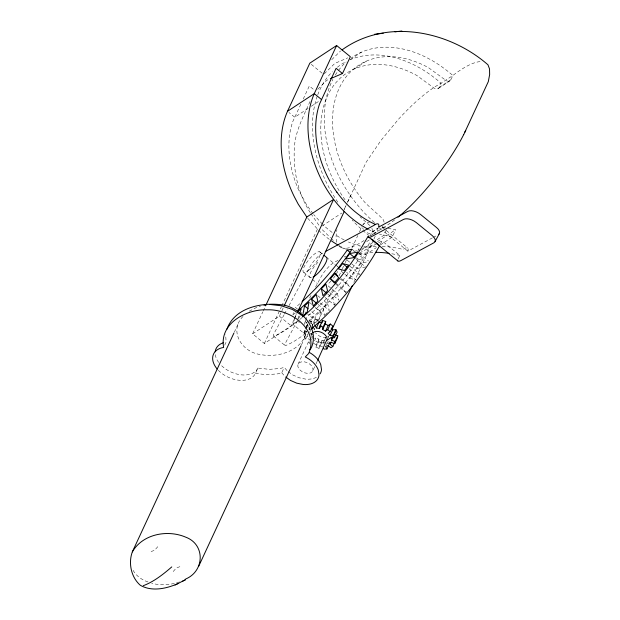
<?xml version="1.0" encoding="UTF-8"?>
<svg xmlns="http://www.w3.org/2000/svg" width="620" height="620" viewBox="0 0 620 620"><rect width="100%" height="100%" fill="white"/><g stroke="black" fill="none" stroke-linecap="round" stroke-linejoin="round"><path stroke-width="0.46" stroke-dasharray="3.1 2.33" d="M314.286 324.795L316.037 315.301L320.524 311.449L315.495 307.334M318.99 319.75L320.524 311.449M310.395 340.651L308.938 338.931L305.683 339.086L304.466 336.675L307.729 336.521L307.319 334.149L303.823 332.948L306.102 326.771M306.567 326.608L306.846 325.167L310.341 326.368L308.853 329.584M324.454 340.69L322.09 340.326L321.625 342.721L319.021 348.339L315.867 347.254L316.332 344.86L318.944 339.241L316.006 337.629L314.572 338.613M312.79 370.799L313.046 369.442A8.068 5.2 24.9 0 0 304.753 361.902A8.068 5.2 24.9 0 0 297.887 366.606A8.068 5.2 24.9 0 0 307.381 373.325L309.225 373.24A8.068 5.2 24.9 0 0 312.79 370.799L315.603 364.731M315.867 347.254L318.478 341.635L318.944 339.241M319.021 348.339L319.486 345.945L322.09 340.326M377.417 231.554L377.681 230.198A8.068 5.2 24.9 0 0 376.666 227.199M157.798 546.693L154.643 550.25L149.498 552.164M243.024 316.417C228.385 331.072 242.126 352.106 259.966 354.462C277.938 358.166 302.242 350.99 306.846 331.173M173.189 571.547L176.344 567.99L181.49 566.076M306.606 331.94L304.412 333.715L292.911 324.306L294.942 318.176M295.228 317.3L296.964 312.038M297.902 318.928L299.111 315.262M304.412 333.715L306.443 327.577M306.729 326.701L308.179 322.322M309.101 329.251L309.706 327.422M310.915 323.756L312.728 318.254L307.698 314.138M292.95 314.262L293.578 312.558M304.133 324.516L305.397 321.113M305.714 320.269L306.97 316.867A93.721 26.505 -50.7 0 0 358.709 259.486L363.522 258.641L358.492 254.526M370.047 236.328L372.171 231.663A5.076 3.604 56.6 0 0 371.519 227.556M300.824 104.23L292.81 121.505A93.597 66.518 56.6 0 0 298.584 189.875L306.536 204.716L313.147 213.846M303.25 99.014L309.303 85.971L314.332 90.078M310.015 101.548C303.064 117.118 294.43 132.897 294.252 150.342C293.338 172.205 298.468 194.478 310.419 212.916M224.703 345.146L226.129 342.077L225.657 334.591M234.313 332.188L238.785 322.563M293.996 319.688L291.16 325.802L264.36 343.464L252.596 333.839L262.795 311.883M263.198 311.007L265.647 305.738M264.36 343.464L281.379 306.799M281.79 305.923L317.448 229.113M252.596 333.839L279.395 316.177L283.472 307.396M218.333 370.303A23.056 14.849 24.9 0 0 239.359 380.269A23.056 14.849 24.9 0 0 255.409 373.426L257.897 368.063L269.251 369.357L280.232 368.489L284.262 367.373L287.455 371.093M344.294 209.211L346.999 203.376M347.386 202.538L350.874 195.036M343.248 211.56L346.092 205.429M347.719 201.926L366.195 162.122L380.905 140.515L398.203 119.567A84.111 23.793 -50.7 0 1 441.122 83.219L452.856 75.501A84.111 23.793 -50.7 0 1 480.709 61.613M294.399 318.812L296.833 313.581M255.409 373.426L266.755 374.72L277.745 373.852L281.774 372.736L284.262 367.373M303.823 332.948L306.055 328.127M306.9 326.337L308.016 323.927M309.954 322.601L310.705 320.997L313.495 323.237L316.022 322.478L314.673 319.796L317.611 319.656L318.626 321.664L309.31 313.945M304.466 336.675L307.078 331.057M301.467 344.86L305.118 336.978M309.326 329.383L310.07 327.771M309.178 330.135L309.923 328.53L306.427 327.329M305.683 339.086L308.295 333.467M314.673 319.796L312.069 325.415L312.736 326.756M312.007 326.446L313.495 323.237M309.589 332.506L310.333 330.902L309.923 328.53M316.495 322.067L317.611 319.656M310.806 334.916L311.55 333.312L312.519 334.459M298.034 364.265L309.303 339.993M311.31 335.66L312.116 333.924A8.068 5.2 24.9 0 0 312.116 336.769M313.976 329.918L314.728 328.313A8.068 5.2 24.9 0 0 314.72 331.15M317.975 321.307L333.824 287.169M339.101 275.792L341.946 269.669M342.349 268.793L343.573 266.166M345.193 262.663L346.417 260.036M352.106 247.783L357.794 235.53M359.414 232.027L361.855 226.781M311.62 339.621L313.108 336.412M314.51 340.837L316.006 337.629M357.647 251.449L360.228 245.884L355.291 244.59A78.213 55.591 56.6 0 1 348.44 241.986M322.997 342.914L325.601 337.296L324.074 337.373A8.068 5.2 24.9 0 1 315.479 332.669M368.156 245.629L370.365 240.854M325.919 337.28L323.307 342.899L321.462 342.984A8.068 5.2 24.9 0 1 314.084 339.721M323.756 344.022L324.872 341.62M358.577 253.541L365.366 254.859L368.853 247.341L374.372 243.706M316.006 363.863L317.215 361.259M327.988 338.047L328.755 336.335M353.857 282.325L373.527 239.878M373.899 239.08L375.371 235.902M326.322 344.689L328.181 340.675L329.53 343.348L328.786 344.953M381.796 228.586L383.346 225.238M384.051 222.231A5.076 3.604 56.6 0 0 381.602 217.806L365.63 203.267A100.192 71.207 56.6 0 1 339.233 88.18A100.192 71.207 56.6 0 1 428.552 67.712L445.517 80.12A5.076 3.604 56.6 0 0 450.67 80.112L452.856 75.501A110.438 78.492 56.6 0 0 351.416 57.784M328.468 344.728L330.336 340.713M386.283 229.811L383.703 235.375L373.604 242.033M380.339 244.985L392.166 237.197L395.653 229.679L387.027 228.222M380.447 244.055L382.044 240.878L399.854 255.44L397.451 260.206M284.045 314.859L274.048 333.444A5.433 1.534 -50.7 0 0 274.629 335.97L279.589 333.622A95.759 27.078 -50.7 0 0 299.235 319.897M284.502 314.014L287.231 308.946M289.044 305.567L309.496 267.553A14.144 3.999 -50.7 0 1 322.741 252.991M300.088 315.812L285.549 342.844A5.433 1.534 -50.7 0 0 286.13 345.379L291.09 343.031A95.759 27.078 -50.7 0 0 307.148 332.188M300.545 314.968L302.366 311.589M309.636 298.081L311 295.546M315.541 287.099L320.997 276.962A14.144 3.999 -50.7 0 1 334.242 262.392L338.365 260.168M362.669 225.029L364.645 223.06A8.068 5.2 24.9 0 1 369.388 222.658M351.555 263.725L357.306 268.429L361.197 262.965L368.319 261.71M344.852 274.195L349.882 278.31L354.175 272.94L359.205 274.288M335.769 284.146L345.828 292.377L346.929 291.059M345.828 292.377L341.922 288.067L346.44 282.945L340.69 278.24M325.384 314.782L327.337 312.666M325.12 297.484L334.459 305.125L335.761 303.715M334.459 305.125L332.839 298.228L337.443 293.508L332.413 289.393M315.386 307.838L324.733 315.479L323.105 308.589L327.716 303.862L322.687 299.747M331.747 59.675L340.55 50.972M324.291 73.803L334.761 63.442L347.75 57.846M317.727 89.311L326.895 80.244L329.491 79.127M363.088 224.471L364.219 223.355M292.911 324.306L297.298 320.765M309.178 320.912L312.728 318.254M308.768 322.322L310.705 320.997M306.156 327.941L308.094 326.616L310.194 328.29M313.48 335.606L311.333 337.086L313.852 339.101M310.163 341.721L308.729 342.697L311.248 344.72M308.109 108.392L294.771 117.273L288.943 112.499M311.248 106.299L319.099 101.075M350.517 59.373L361.483 52.15M354.57 68.874L366.319 61.132M439.107 87.536L450.918 79.678M438.255 88.536L450.004 80.794M322.175 225.99L341.876 213.009M372.039 232.019L378.301 227.889M371.992 232.151L378.254 228.021M370.752 235.863L372.86 234.476M373.565 234.011L382.711 227.982M366.653 241.653L371.473 238.475M360.925 250.387L372.054 243.056M377.526 241.629L395.653 229.679M365.366 254.859L376.402 247.589M344.147 257.052L345.797 256.161M353.788 251.852L359.213 249.31M359.484 253.053L382.044 240.878M382.153 246.373A83.909 45.57 28.3 0 1 403.093 249.418A13.051 3.689 -50.7 0 1 407.828 251.139L432.311 237.933M433.155 237.476L437.371 235.205M249.225 311.186L256.982 307.218L260.493 306.241M179.591 581.917C170.678 584.97 160.805 585.776 151.683 583.211M357.306 268.429L365.552 266.98L355.485 258.749M309.923 333.389L311.55 333.312M327.321 343.457L329.53 343.348M363.808 246.621L368.853 247.341M319.486 345.945L322.632 346.433M392.166 237.197L379.394 234.065M382.912 227.145L385.377 227.788M349.882 278.31L355.926 279.93L346.588 272.288M148.048 582.002C141.647 579.832 135.338 575.43 132.517 569.137M304.234 330.786L306.861 331.685M318.478 341.635L321.625 342.721M313.394 343.248L316.332 344.86M288.238 371.659L292.919 375.038L299.243 377.812L305.769 379.138A21.46 13.826 24.9 0 0 316.774 377.038M311.287 64.348L322.183 73.261M382.083 227.09L407.728 248.062M379.262 227.772L381.455 229.571M384.385 231.965L407.828 251.139M369.853 225.548L359.98 216.737M359.143 253.324L368.489 260.966M352.021 249.232L354.183 250.999M356.554 257.726L358.709 259.486M355.446 258.261L361.197 262.965M347.239 260.199L350.835 263.136M349.982 266.282L360.042 274.513M349.145 268.824L354.175 272.94M319.703 251.805L322.632 254.2M326.291 257.192L334.916 264.244M335.637 264.833L337.792 266.6A13.036 3.689 -50.7 0 0 336.613 266.546M341.256 271.258L344.131 273.606M339.45 278.31L349.51 286.533M336.172 283.363L341.922 288.067M328.096 285.867L331.692 288.804M329.677 292.555L339.024 300.196M303.699 272.288L311.721 278.853M312.441 279.442L317.471 283.549M327.802 294.113L332.839 298.228M317.649 295.632L321.966 299.158M319.951 302.917L329.29 310.558L327.716 303.862M318.076 304.474L323.105 308.589M309.744 302.637L311.906 304.397M311.728 311.775L316.037 315.301M304.823 311.79L306.985 313.557M297.631 309.225L295.469 307.458A93.721 26.505 -50.7 0 0 300.08 303.506M310.512 322.811L313.387 325.159M298.019 321.354L299.452 322.524M279.395 316.177L291.16 325.802M273.583 336.102L285.076 345.503M322.307 229.772L330.561 237.801M331.251 238.468L333.312 240.475M322.454 224.215L313.736 214.567M346.44 282.945L349.595 286.425M281.774 372.736L284.967 376.456M307.706 218.24L318.936 230.64A84.785 60.256 56.6 0 0 329.329 239.367M310.961 213.706L319.122 225.517M305.28 320.54L306.675 323.671L306.853 326.531M337.443 293.508L338.822 299.359M328.716 335.97A8.068 5.2 24.9 0 1 327.5 336.807M374.457 222.588A110.438 78.492 56.6 0 1 332.917 79.329M335.304 75.098A110.438 78.492 56.6 0 1 337.978 71.106M338.543 70.339A110.438 78.492 56.6 0 1 346.138 62M369.311 235.763A110.438 78.492 56.6 0 1 352.238 220.17M337.846 202.19A110.438 78.492 56.6 0 1 317.44 95.643M317.765 94.767A110.438 78.492 56.6 0 1 332.304 71.734M337.342 67.262A110.438 78.492 56.6 0 1 346.27 61.535M349.734 59.892A110.438 78.492 56.6 0 1 441.107 83.243L438.921 87.854A5.076 3.604 56.6 0 1 433.768 87.862L416.803 75.462A100.192 71.207 56.6 0 0 329.825 91.38A100.192 71.207 56.6 0 0 345.542 200.485M344.185 239.963A78.213 55.591 56.6 0 1 335.009 234.484M332.126 232.422A78.213 55.591 56.6 0 1 323.121 224.851M346.596 249.418A84.785 60.256 56.6 0 1 338.962 245.597M257.897 368.063A23.056 14.849 24.9 0 1 241.854 374.906A23.056 14.849 24.9 0 1 220.828 364.94M218.659 362.382A23.056 14.849 24.9 0 1 215.218 354.353M394.622 219.937A77.562 21.94 -50.7 0 1 382.703 228.005M364.017 240.537A77.562 21.94 -50.7 0 1 341.434 247.644M341.387 247.698A95.015 26.869 -50.7 0 1 338.799 245.846M336.823 242.288A95.015 26.869 -50.7 0 1 336.931 229.687M359.081 254.347A83.909 45.57 28.3 0 1 374.038 252.356M391.786 253.774A83.909 45.57 28.3 0 1 399.854 255.44M362.328 248.326A83.909 45.57 28.3 0 1 377.286 246.326M311.465 277.721A13.036 3.689 -50.7 0 1 310.651 272.451A13.036 3.689 -50.7 0 1 319.269 260.981M375.441 233.523A8.068 5.2 24.9 0 1 373.86 233.996L372.015 234.089A8.068 5.2 24.9 0 1 366.219 232.089M363.428 229.385A8.068 5.2 24.9 0 1 362.661 227.865M337.606 271.428A13.036 3.689 -50.7 0 1 335.668 275.009M335.234 275.675A13.036 3.689 -50.7 0 1 331.646 280.349M331.088 280.976A13.036 3.689 -50.7 0 1 327.313 284.603M363.522 258.641A97.627 27.613 -50.7 0 1 308.923 320.563M308.233 321.144A97.627 27.613 -50.7 0 1 304.815 323.973M295.36 312.891A97.627 27.613 -50.7 0 1 292.632 315.107M375.96 232.833A84.785 60.256 56.6 0 1 369.132 229.741M301.979 317.603A95.759 27.078 -50.7 0 1 299.917 319.339M308.512 270.374A13.036 3.689 -50.7 0 0 320.339 252.549A13.036 3.689 -50.7 0 0 306.257 263.213A13.036 3.689 -50.7 0 0 308.512 270.374"/><path stroke-width="0.93" d="M304.536 305.9L302.606 316.339L307.156 312.185L309.031 302.048L304.536 305.9L308.132 308.838M315.007 325.275L316.347 327.957L319.502 328.445L319.966 326.043L322.571 320.431L325.725 321.517L325.26 323.911L322.656 329.53L325.593 331.134L327.74 329.662L330.344 324.043L332.87 326.066L330.259 331.685L328.112 333.157L330.042 335.451L333.304 335.296L335.908 329.677L332.653 329.832L331.204 328.112M322.268 322.028L322.571 320.431M322.656 329.53L323.121 327.135L325.725 321.517M334.692 342.434L332.832 346.44L330.034 344.201L331.258 342.395L334.746 343.604L335.164 341.442L337.776 335.823L335.156 334.916M337.776 335.823L337.358 337.985L334.746 343.604M233.911 333.064L132.324 551.909C128.193 563.061 131.138 577.321 140.298 585.257C151.699 591.914 166.47 588.706 177.87 583.606M226.904 329.251C234.786 306.947 263.19 301.878 283.945 305.079C302.01 309.109 319.788 329.228 311.178 348.091L309.473 349.835M185.636 579.034C204.499 571.214 205.584 544.476 185.659 537.137C167.532 529.387 142.616 533.967 132.324 551.909M299.716 313.433L301.235 308.853L297.678 311.511M265.647 305.738L306.822 217.023L298.251 204.205L294.314 196.749A102.401 72.773 56.6 0 1 287.486 111.313L309.829 63.163L336.629 45.5L350.354 56.722L342.48 73.524L336.102 68.301L319.602 103.842A93.597 66.518 56.6 0 0 325.384 172.213C331.096 185.031 339.21 196.742 349.254 206.553A78.213 55.591 56.6 0 0 375.24 224.324M336.629 45.5L314.278 93.643A102.401 72.773 56.6 0 0 321.113 179.087C327.283 191.696 335.614 203.228 345.728 212.978A84.785 60.256 56.6 0 0 368.288 229.307M284.286 305.637L333.622 199.361L306.822 217.023M336.931 192.231L336.598 191.758M297.647 311.829L344.24 211.443M198.663 566.331L301.056 345.735M316.347 327.957L318.959 322.338L322.113 322.826M319.502 328.445L320.997 325.229M325.593 331.134L328.197 325.515L330.344 324.043M317.618 360.39L327.135 339.101A8.068 5.2 24.9 0 0 321.478 332.382A8.068 5.2 24.9 0 0 312.883 332.793M331.917 329.584L352.23 285.82M330.042 335.451L332.653 329.832M323.307 347.774L323.981 349.106L326.918 348.967L328.414 345.759M336.218 330.297L333.614 335.916L326.895 340.341M335.164 341.442L331.669 340.233L332.793 337.83M330.034 344.201L331.15 341.798M331.669 340.233L331.258 337.869L334.521 337.714L337.125 332.095L335.908 329.677M463.706 134.641L488.312 81.623L489.645 74.57L489.536 68.913L487.971 64.806C448.771 30.558 386.252 17.895 342.007 49.925M464.698 132.502L465.729 130.324M435.085 241.537L439.417 233.484M349.696 253.557L345.805 259.021L354.051 257.571L357.709 252.146L349.696 253.557L354.733 257.672M342.674 263.531L338.381 268.91L344.433 270.529L348.548 265.104L342.674 263.531L347.704 267.646M334.94 273.536L338.729 277.721L334.327 282.968L330.429 278.667L334.94 273.536L337.815 275.892M321.338 288.827L325.942 284.099L327.523 290.796L322.958 295.717L321.338 288.827L326.368 292.942M311.612 299.181L316.216 294.454L317.797 301.149L313.232 306.079L311.612 299.181L316.642 303.296M171.763 566.92C163.207 574.329 153.93 581.7 143.274 585.698M332.832 346.44L330.894 347.774L328.096 345.534L325.578 346.293L326.918 348.967M287.486 111.313L314.278 93.643L321.447 99.51M325.291 251.612L373.79 225.455A13.051 3.689 -50.7 0 1 378.526 227.176L407.797 211.381A10.067 5.464 28.3 0 1 420.693 214.567L436.589 227.563A7.998 4.34 28.3 0 1 438.728 234.399M175.042 585.055L185.411 579.746L182.319 581.327M330.359 78.748L342.48 73.524M311.728 328.6L313.41 328.096L312.736 326.756M264.004 305.272L265.755 304.784M302.079 301.723A93.721 26.505 -50.7 0 0 347.208 250.085L352.021 249.232A97.627 27.613 -50.7 0 1 298.119 310.566M374.426 34.317L383.261 33.24M394.963 31.853L401.9 31M269.886 304.459L281.232 305.753L292.322 309.426L302.095 315.464M319.966 326.043L323.121 327.135M325.26 323.911L328.197 325.515M285.75 377.022L290.431 380.401L296.755 383.175L303.281 384.501A21.46 13.826 24.9 0 0 319.013 374.937L318.293 370.086A21.46 13.826 24.9 0 0 305.28 356.95L308.69 353.454C319.385 328.561 289.687 308.876 267.398 309.822C246.651 308.814 219.147 323.369 223.634 347.44A23.056 14.849 24.9 0 0 217.186 369.032M327.74 329.662L330.259 331.685M371.744 239.173L379.649 245.644L373.077 256.913A95.759 27.078 -50.7 0 1 310.736 329.305M368.544 236.979L397.846 260.942M347.208 250.085L350.083 252.433M324.097 255.394L326.291 257.192A13.036 3.689 -50.7 0 1 323.733 266.267A13.036 3.689 -50.7 0 1 313.1 277.07M330.429 278.667L335.459 282.782M333.304 335.296L334.521 337.714M309.295 352.392A21.46 13.826 24.9 0 1 320.78 364.723L321.501 369.574A21.46 13.826 24.9 0 1 320.114 373.829M338.117 245.117A84.785 60.256 56.6 0 1 331.499 240.909M215.194 351.796A23.056 14.849 24.9 0 1 223.2 342.79M463.667 134.664A95.015 26.869 -50.7 0 1 420.523 195.533A77.562 21.94 -50.7 0 1 397.993 217.24M397.451 260.206A13.431 3.798 -50.7 0 0 401.047 260.508L433.884 242.8A7.998 4.34 28.3 0 0 432.256 235.615L416.361 222.619A10.067 5.464 28.3 0 0 403.465 219.434L371.744 236.546A13.431 3.798 -50.7 0 1 368.148 236.236L361.576 247.512A95.759 27.078 -50.7 0 1 302.669 317.014M375.642 252.332A83.909 45.57 28.3 0 1 389.143 253.355"/></g></svg>
